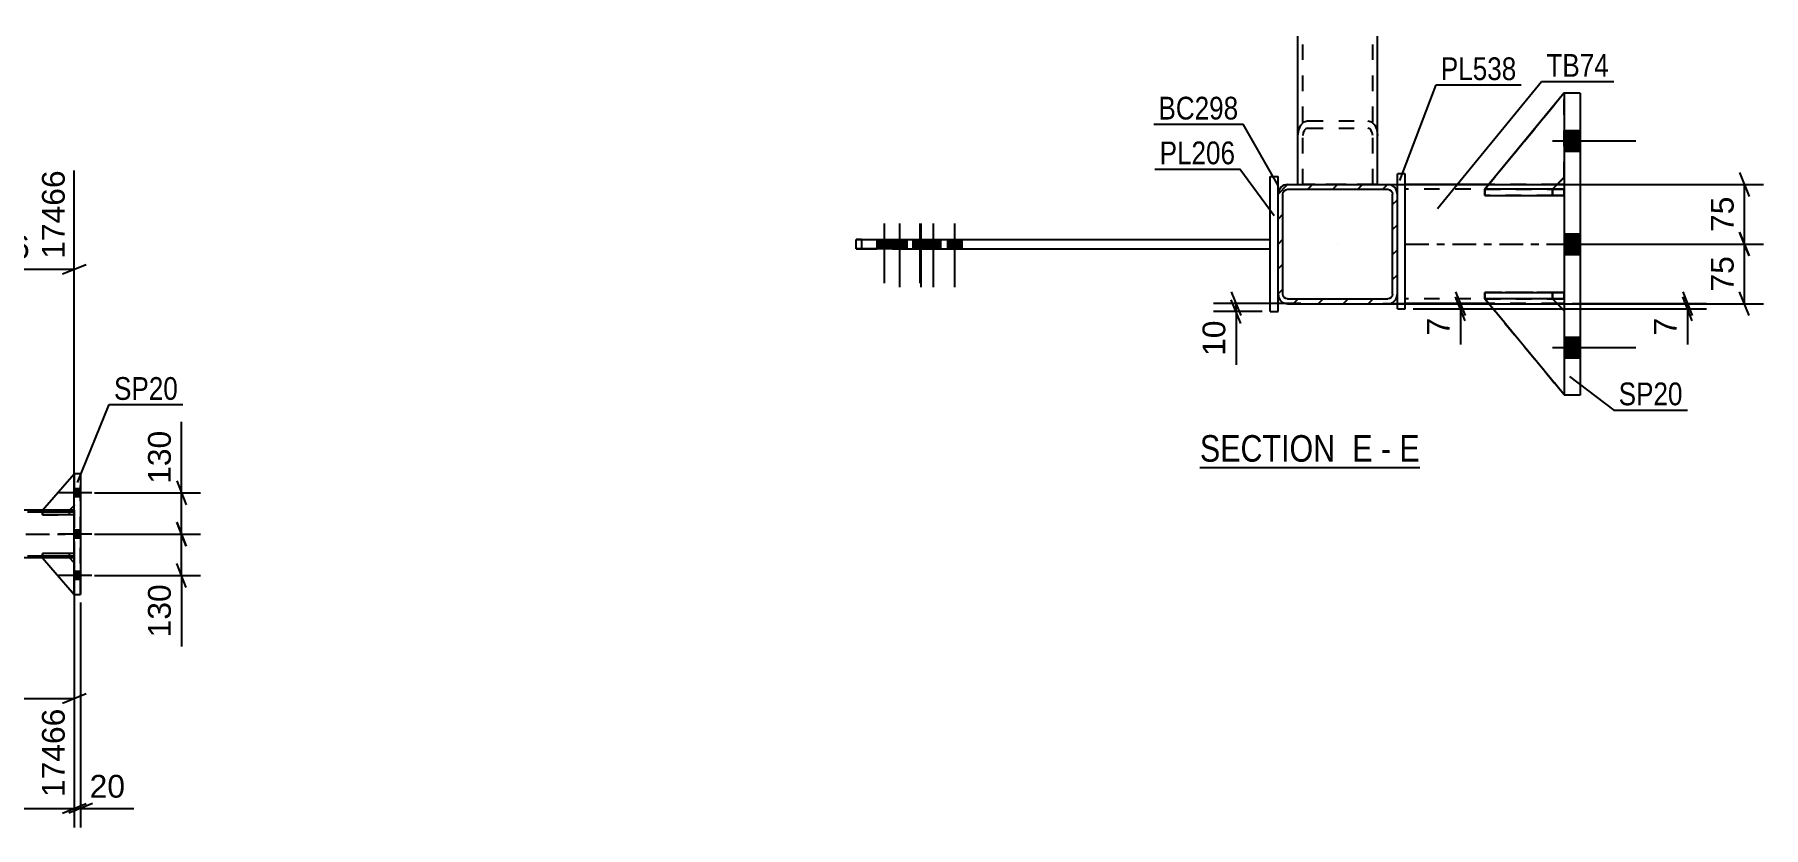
# Model space of a CAD drawing. Header units: millimetres. Extents: x 0 to 1189, y 0 to 841.
# Drawn here: x 790.5 to 1008, y 338.1 to 437.9 of the extents above; entities that cross this region are included whole.
import ezdxf

# ---------------------------------------------------------------- set-up
doc = ezdxf.new("R2010")
doc.units = ezdxf.units.MM
doc.linetypes.add('DXK_LINE_DOT2', pattern=[3.9198, 1.9599, -1.9599])
doc.linetypes.add('DXK_LINE_DOT3', pattern=[5.9187, 2.979, -0.9799, 0.9799, -0.9799])
doc.styles.add('Arial', font='ARIAL.TTF', dxfattribs={"height": 0.2})
doc.styles.add('Arial Narrow', font='ARIALN.TTF', dxfattribs={"height": 0.2})

# ---------------------------------------------------------------- blocks, each defined once
blk = doc.blocks.new('Unknown-203773696-14 - 25972')
at = {"color": 6, "linetype": 'Continuous'}
blk.add_line((937.13, 383.41), (964.77, 383.41), dxfattribs=at)
at = {"color": 0, "linetype": 'Continuous'}
blk.add_wipeout([(955.24, 384.16), (955.24, 387.66), (937.13, 387.66), (937.13, 384.16)], dxfattribs=at)
at = {"color": 7, "linetype": 'Continuous', "style": 'Arial Narrow'}
blk.add_text('SECTION ', height=3.34, dxfattribs=at).set_placement((937.13, 384.16))
at = {"color": 0, "linetype": 'Continuous'}
blk.add_wipeout([(958.84, 384.16), (958.84, 387.66), (956.29, 387.66), (956.29, 384.16)], dxfattribs=at)
at = {"color": 7, "linetype": 'Continuous', "style": 'Arial Narrow'}
blk.add_text('E', height=3.34, dxfattribs=at).set_placement((956.29, 384.16))
at = {"color": 0, "linetype": 'Continuous'}
blk.add_wipeout([(961.17, 384.16), (961.17, 387.66), (959.89, 387.66), (959.89, 384.16)], dxfattribs=at)
at = {"color": 7, "linetype": 'Continuous', "style": 'Arial Narrow'}
blk.add_text('-', height=3.34, dxfattribs=at).set_placement((959.89, 384.16))
at = {"color": 0, "linetype": 'Continuous'}
blk.add_wipeout([(964.77, 384.16), (964.77, 387.66), (962.22, 387.66), (962.22, 384.16)], dxfattribs=at)
at = {"color": 7, "linetype": 'Continuous', "style": 'Arial Narrow'}
blk.add_text('E', height=3.34, dxfattribs=at).set_placement((962.22, 384.16))
blk = doc.blocks.new('Part-203773696-26089 - 25972')
at = {"color": 7, "linetype": 'DXK_LINE_DOT2'}
for p, q in [((972.96, 404.66), (972.96, 405.46)), ((972.96, 405.46), (981.46, 405.46)), ((982.96, 405.46), (972.96, 405.46)), ((981.46, 404.66), (972.96, 404.66)), ((972.96, 404.66), (982.96, 404.66)), ((981.46, 404.66), (981.46, 405.46)), ((981.46, 405.46), (982.96, 405.46)), ((982.96, 404.66), (981.46, 404.66)), ((982.96, 404.66), (982.96, 405.46)), ((982.96, 404.66), (982.96, 405.46)), ((982.96, 405.46), (982.96, 405.46)), ((982.96, 404.66), (982.96, 404.66))]:
    blk.add_line(p, q, dxfattribs=at)
blk = doc.blocks.new('Part-203773696-26025 - 25972')
at = {"color": 2, "linetype": 'Continuous'}
for p, q in [((962.96, 420.39), (961.96, 420.39)), ((961.96, 417.84), (961.96, 420.39)), ((962.96, 403.39), (962.96, 420.39)), ((961.96, 403.39), (961.96, 405.24)), ((961.96, 403.39), (962.96, 403.39))]:
    blk.add_line(p, q, dxfattribs=at)
at = {"color": 7, "linetype": 'DXK_LINE_DOT2'}
blk.add_line((961.96, 405.24), (961.96, 417.84), dxfattribs=at)
blk = doc.blocks.new('Part-203773696-25975 - 25972')
at = {"color": 7, "linetype": 'DXK_LINE_DOT2'}
for p, q in [((949.46, 419.04), (949.46, 437.69)), ((950.06, 419.04), (950.06, 437.69)), ((958.86, 419.04), (958.86, 437.69)), ((959.46, 419.04), (959.46, 437.69)), ((949.46, 419.04), (949.46, 419.04)), ((949.46, 419.04), (950.2, 419.04)), ((949.46, 419.04), (949.55, 419.04)), ((949.55, 419.04), (950.2, 419.04)), ((959.46, 419.04), (950.06, 419.04)), ((950.06, 419.04), (950.1, 419.04)), ((950.1, 419.04), (950.66, 419.04)), ((958.86, 419.04), (950.66, 419.04)), ((959.37, 419.04), (958.72, 419.04)), ((959.46, 419.04), (959.37, 419.04)), ((959.46, 419.04), (959.46, 419.04))]:
    blk.add_line(p, q, dxfattribs=at)
blk = doc.blocks.new('Part-203773696-25976 - 25972')
at = {"color": 2, "linetype": 'Continuous'}
for p, q in [((949.46, 419.04), (949.46, 437.69)), ((959.46, 419.04), (959.46, 437.69))]:
    blk.add_line(p, q, dxfattribs=at)
at = {"color": 7, "linetype": 'DXK_LINE_DOT2'}
for p, q in [((950.06, 419.04), (950.06, 437.69)), ((958.86, 419.04), (958.86, 437.69)), ((949.55, 425.91), (949.81, 426.51)), ((949.81, 426.51), (950.2, 426.91)), ((950.2, 426.91), (950.66, 427.05)), ((950.66, 427.05), (958.26, 427.05)), ((958.26, 427.05), (958.72, 426.91)), ((958.72, 426.91), (959.11, 426.51)), ((959.11, 426.51), (959.37, 425.91)), ((949.46, 425.2), (949.55, 425.91)), ((950.1, 425.55), (950.06, 425.2)), ((950.23, 425.85), (950.1, 425.55)), ((950.43, 426.05), (950.23, 425.85)), ((950.66, 426.12), (950.43, 426.05)), ((950.66, 426.12), (958.26, 426.12)), ((958.49, 426.05), (958.26, 426.12)), ((958.68, 425.85), (958.49, 426.05)), ((958.81, 425.55), (958.68, 425.85)), ((958.86, 425.2), (958.81, 425.55)), ((959.37, 425.91), (959.46, 425.2)), ((949.46, 419.04), (958.86, 419.04)), ((949.46, 419.04), (949.46, 419.04)), ((949.46, 419.04), (950.06, 419.04)), ((949.46, 419.04), (949.46, 419.04)), ((959.37, 419.04), (950.66, 419.04)), ((959.46, 419.04), (958.86, 419.04)), ((959.37, 419.04), (959.46, 419.04)), ((959.46, 419.04), (959.46, 419.04)), ((959.46, 419.04), (959.46, 419.04))]:
    blk.add_line(p, q, dxfattribs=at)
blk = doc.blocks.new('Part-203773696-25988 - 25972')
at = {"linetype": 'Continuous'}
h = blk.add_hatch(dxfattribs=at)
h.set_pattern_fill('', scale=0.7, style=0, pattern_type=0)
h.set_pattern_definition([(45, (948.158, 419.0379), (-1.57154, 1.57154), [])])
h.paths.add_polyline_path([(960.76, 419.04), (948.16, 419.04), (947.7, 418.95), (947.31, 418.69), (947.05, 418.3), (946.96, 417.84), (946.96, 405.24), (947.05, 404.78), (947.31, 404.39), (947.7, 404.13), (948.16, 404.04), (960.76, 404.04), (961.22, 404.13), (961.61, 404.39), (961.87, 404.78), (961.96, 405.24), (961.96, 417.84), (961.87, 418.3), (961.61, 418.69), (961.22, 418.95)])
h.paths.add_polyline_path([(961.31, 418.07), (961.36, 417.84), (961.36, 405.24), (961.31, 405.01), (961.18, 404.81), (960.99, 404.68), (960.76, 404.64), (948.16, 404.64), (947.93, 404.68), (947.73, 404.81), (947.6, 405.01), (947.56, 405.24), (947.56, 417.84), (947.6, 418.07), (947.73, 418.26), (947.93, 418.39), (948.16, 418.44), (960.76, 418.44), (960.99, 418.39), (961.18, 418.26)])
at = {"color": 2, "linetype": 'Continuous'}
for p, q in [((947.05, 418.3), (946.96, 417.84)), ((946.96, 417.84), (946.96, 417.84)), ((946.96, 405.24), (946.96, 417.84)), ((947.56, 417.84), (947.6, 418.07)), ((947.56, 417.84), (947.56, 417.84)), ((947.56, 405.24), (947.56, 417.84)), ((947.6, 418.07), (947.73, 418.26)), ((948.16, 419.04), (947.7, 418.95)), ((947.73, 418.26), (947.93, 418.39)), ((947.93, 418.39), (948.16, 418.44)), ((948.16, 419.04), (948.16, 419.04)), ((948.16, 419.04), (960.76, 419.04)), ((948.16, 418.44), (948.16, 418.44)), ((948.16, 418.44), (960.76, 418.44)), ((960.76, 419.04), (960.76, 419.04)), ((961.22, 418.95), (960.76, 419.04)), ((960.76, 418.44), (960.76, 418.44)), ((960.76, 418.44), (960.99, 418.39)), ((960.99, 418.39), (961.18, 418.26)), ((961.18, 418.26), (961.31, 418.07)), ((961.31, 418.07), (961.36, 417.84)), ((961.36, 417.84), (961.36, 417.84)), ((961.36, 405.24), (961.36, 417.84)), ((961.96, 417.84), (961.87, 418.3)), ((961.96, 417.84), (961.96, 417.84)), ((961.96, 405.24), (961.96, 417.84)), ((946.96, 405.24), (946.96, 405.24)), ((946.96, 405.24), (947.05, 404.78)), ((947.56, 405.24), (947.56, 405.24)), ((947.6, 405.01), (947.56, 405.24)), ((947.73, 404.81), (947.6, 405.01)), ((947.93, 404.68), (947.73, 404.81)), ((948.16, 404.64), (947.93, 404.68)), ((948.16, 404.64), (948.16, 404.64)), ((948.16, 404.64), (960.76, 404.64)), ((960.99, 404.68), (960.76, 404.64)), ((960.76, 404.64), (960.76, 404.64)), ((961.18, 404.81), (960.99, 404.68)), ((961.31, 405.01), (961.18, 404.81)), ((961.36, 405.24), (961.31, 405.01)), ((961.36, 405.24), (961.36, 405.24)), ((961.87, 404.78), (961.96, 405.24)), ((961.96, 405.24), (961.96, 405.24)), ((947.7, 404.13), (948.16, 404.04)), ((948.16, 404.04), (948.16, 404.04)), ((948.16, 404.04), (960.76, 404.04)), ((960.76, 404.04), (961.22, 404.13)), ((960.76, 404.04), (960.76, 404.04))]:
    blk.add_line(p, q, dxfattribs=at)
at = {"color": 7, "linetype": 'DXK_LINE_DOT3'}
blk.add_line((954.46, 411.54), (954.46, 411.54), dxfattribs=at)
at = {"color": 2, "linetype": 'Continuous'}
for centre, start, end in [((948.16, 417.84), 112.5, 157.5), ((960.76, 417.84), 22.5, 67.5), ((948.16, 405.24), 202.5, 247.5), ((960.76, 405.24), 292.5, 337.5)]:
    blk.add_arc(centre, 1.2, start, end, dxfattribs=at)
blk = doc.blocks.new('Part-203773696-26085 - 25972')
at = {"color": 7, "linetype": 'DXK_LINE_DOT2'}
for p, q in [((972.96, 404.65), (981.46, 404.65)), ((982.96, 392.56), (972.96, 404.65)), ((972.96, 404.65), (972.96, 404.65)), ((981.46, 404.65), (972.96, 404.65)), ((972.96, 404.65), (982.96, 392.56)), ((981.46, 404.65), (982.96, 403.15)), ((981.46, 404.65), (981.46, 404.65)), ((981.46, 404.65), (982.96, 403.15)), ((982.96, 403.15), (982.96, 392.56))]:
    blk.add_line(p, q, dxfattribs=at)
blk = doc.blocks.new('Part-203773696-26021 - 25972')
at = {"color": 2, "linetype": 'Continuous'}
for p, q in [((945.96, 420.04), (946.96, 420.04)), ((945.96, 403.04), (945.96, 420.04)), ((946.96, 417.84), (946.96, 420.04)), ((946.96, 403.04), (946.96, 405.24)), ((945.96, 403.04), (946.96, 403.04))]:
    blk.add_line(p, q, dxfattribs=at)
at = {"color": 7, "linetype": 'DXK_LINE_DOT2'}
for p, q in [((945.96, 420.04), (946.96, 420.04)), ((946.96, 405.24), (946.96, 417.84)), ((945.96, 403.04), (946.96, 403.04))]:
    blk.add_line(p, q, dxfattribs=at)
blk = doc.blocks.new('Part-203773696-26090 - 25972')
at = {"color": 7, "linetype": 'DXK_LINE_DOT2'}
for p, q in [((972.96, 417.66), (972.96, 418.46)), ((972.96, 418.46), (981.46, 418.46)), ((982.96, 418.46), (972.96, 418.46)), ((981.46, 417.66), (972.96, 417.66)), ((972.96, 417.66), (982.96, 417.66)), ((981.46, 417.66), (981.46, 418.46)), ((981.46, 418.46), (982.96, 418.46)), ((982.96, 417.66), (981.46, 417.66)), ((982.96, 417.66), (982.96, 418.46)), ((982.96, 417.66), (982.96, 418.46)), ((982.96, 418.46), (982.96, 418.46)), ((982.96, 417.66), (982.96, 417.66))]:
    blk.add_line(p, q, dxfattribs=at)
blk = doc.blocks.new('Part-203773696-26026 - 25972')
at = {"color": 2, "linetype": 'Continuous'}
for p, q in [((973.46, 419.05), (962.96, 419.05)), ((982.96, 419.05), (982.07, 419.05)), ((973.45, 404.05), (962.96, 404.05)), ((982.96, 404.05), (982.05, 404.05))]:
    blk.add_line(p, q, dxfattribs=at)
at = {"color": 7, "linetype": 'DXK_LINE_DOT2'}
for p, q in [((962.96, 404.05), (962.96, 419.05)), ((982.96, 418.45), (962.96, 418.45)), ((982.07, 419.05), (973.46, 419.05)), ((982.96, 419.05), (982.96, 404.05)), ((982.96, 404.65), (962.96, 404.65)), ((982.05, 404.05), (973.45, 404.05))]:
    blk.add_line(p, q, dxfattribs=at)
at = {"color": 7, "linetype": 'DXK_LINE_DOT3'}
blk.add_line((962.96, 411.55), (982.96, 411.55), dxfattribs=at)
blk = doc.blocks.new('Part-203773696-26083 - 25972')
at = {"color": 2, "linetype": 'Continuous'}
for p, q in [((893.9, 412.14), (893.9, 412.14)), ((893.9, 412.14), (894.54, 412.14)), ((893.9, 410.94), (893.9, 412.14)), ((894.54, 412.14), (900.23, 412.14)), ((894.54, 412.14), (894.54, 410.94)), ((900.23, 412.14), (945.96, 412.14)), ((900.23, 412.14), (900.23, 410.94)), ((945.96, 412.14), (945.96, 412.14)), ((945.96, 410.94), (945.96, 412.14)), ((894.54, 410.94), (893.9, 410.94)), ((900.23, 410.94), (894.54, 410.94)), ((900.23, 410.94), (945.96, 410.94))]:
    blk.add_line(p, q, dxfattribs=at)
at = {"color": 7, "linetype": 'DXK_LINE_DOT2'}
for p, q in [((894.54, 412.14), (893.9, 412.14)), ((894.54, 412.14), (894.54, 412.14)), ((894.54, 412.14), (900.22, 412.14)), ((894.54, 412.14), (894.54, 410.94)), ((900.22, 412.14), (900.23, 412.14)), ((900.22, 412.14), (900.22, 410.94)), ((900.23, 412.14), (945.96, 412.14)), ((893.9, 410.94), (893.9, 410.94)), ((893.9, 410.94), (894.54, 410.94)), ((894.54, 410.94), (894.54, 410.94)), ((894.54, 410.94), (900.22, 410.94)), ((900.22, 410.94), (900.23, 410.94)), ((900.23, 410.94), (945.96, 410.94)), ((945.96, 410.94), (945.96, 410.94))]:
    blk.add_line(p, q, dxfattribs=at)
blk = doc.blocks.new('Part-203773696-26091 - 25972')
at = {"color": 2, "linetype": 'Continuous'}
for p, q in [((972.96, 405.46), (982.96, 405.46)), ((972.96, 405.46), (972.96, 404.66)), ((982.96, 404.66), (972.96, 404.66)), ((982.96, 405.46), (982.96, 405.46)), ((982.96, 404.66), (982.96, 405.46))]:
    blk.add_line(p, q, dxfattribs=at)
at = {"color": 7, "linetype": 'DXK_LINE_DOT2'}
for p, q in [((981.46, 405.46), (972.96, 405.46)), ((972.96, 404.66), (981.46, 404.66)), ((982.96, 405.46), (981.46, 405.46)), ((981.46, 405.46), (981.46, 404.66)), ((981.46, 404.66), (982.96, 404.66)), ((982.96, 405.46), (982.96, 405.46))]:
    blk.add_line(p, q, dxfattribs=at)
blk = doc.blocks.new('Part-203773696-26027 - 25972')
at = {"color": 2, "linetype": 'Continuous'}
for p, q in [((984.96, 430.55), (982.96, 430.55)), ((982.96, 430.55), (982.96, 392.55)), ((984.96, 430.55), (984.96, 392.55)), ((984.96, 392.55), (982.96, 392.55))]:
    blk.add_line(p, q, dxfattribs=at)
blk = doc.blocks.new('Part-203773696-26086 - 25972')
at = {"color": 2, "linetype": 'Continuous'}
for p, q in [((972.96, 404.65), (972.96, 404.65)), ((981.46, 404.65), (972.96, 404.65)), ((982.96, 392.56), (972.96, 404.65)), ((981.46, 404.65), (981.46, 404.65)), ((981.46, 404.65), (982.96, 403.15))]:
    blk.add_line(p, q, dxfattribs=at)
at = {"color": 7, "linetype": 'DXK_LINE_DOT2'}
for p, q in [((972.96, 404.65), (981.46, 404.65)), ((982.96, 392.56), (972.96, 404.65)), ((981.46, 404.65), (982.96, 403.15)), ((982.96, 403.15), (982.96, 392.56))]:
    blk.add_line(p, q, dxfattribs=at)
blk = doc.blocks.new('Part-203773696-26087 - 25972')
at = {"color": 7, "linetype": 'DXK_LINE_DOT2'}
for p, q in [((982.96, 430.56), (972.96, 418.45)), ((972.96, 418.45), (982.96, 430.56)), ((982.96, 419.95), (982.96, 430.56)), ((981.46, 418.45), (982.96, 419.95)), ((981.46, 418.45), (982.96, 419.95)), ((972.96, 418.45), (981.46, 418.45)), ((972.96, 418.45), (972.96, 418.45)), ((981.46, 418.45), (972.96, 418.45)), ((981.46, 418.45), (981.46, 418.45))]:
    blk.add_line(p, q, dxfattribs=at)
blk = doc.blocks.new('Part-203773696-26088 - 25972')
at = {"color": 2, "linetype": 'Continuous'}
for p, q in [((982.96, 430.56), (972.96, 418.45)), ((982.96, 430.55), (982.96, 430.56)), ((982.96, 430.56), (982.96, 430.56)), ((981.47, 418.46), (982.96, 419.95)), ((974.21, 418.45), (972.96, 418.45)), ((972.96, 418.45), (972.96, 418.45))]:
    blk.add_line(p, q, dxfattribs=at)
at = {"color": 7, "linetype": 'DXK_LINE_DOT2'}
for p, q in [((982.96, 430.56), (972.96, 418.45)), ((982.96, 419.95), (982.96, 430.55)), ((981.46, 418.45), (982.96, 419.95)), ((981.46, 418.45), (972.96, 418.45)), ((981.46, 418.45), (974.21, 418.45)), ((981.46, 418.45), (981.47, 418.46)), ((981.46, 418.45), (981.46, 418.45))]:
    blk.add_line(p, q, dxfattribs=at)
blk = doc.blocks.new('Part-203773696-26092 - 25972')
at = {"color": 2, "linetype": 'Continuous'}
for p, q in [((972.97, 418.46), (972.96, 418.46)), ((972.96, 418.46), (972.96, 417.66)), ((972.96, 417.66), (982.96, 417.66)), ((982.96, 418.46), (974.21, 418.46)), ((982.96, 418.46), (982.96, 418.46)), ((982.96, 418.46), (982.96, 417.66))]:
    blk.add_line(p, q, dxfattribs=at)
at = {"color": 7, "linetype": 'DXK_LINE_DOT2'}
for p, q in [((972.96, 417.66), (981.46, 417.66)), ((974.21, 418.46), (972.97, 418.46)), ((981.46, 418.46), (972.97, 418.46)), ((981.46, 418.46), (982.96, 418.46)), ((981.46, 418.46), (981.46, 417.66)), ((981.46, 417.66), (982.96, 417.66)), ((982.96, 418.46), (982.96, 418.46))]:
    blk.add_line(p, q, dxfattribs=at)
blk = doc.blocks.new('Bolt-203773696-26145 - 25972')
at = {"linetype": 'Continuous'}
for points in [[(984.96, 423.25), (984.96, 425.85), (982.96, 425.85), (982.96, 423.25)], [(984.96, 423.25), (984.96, 425.85), (982.96, 425.85), (982.96, 423.25)], [(984.96, 423.25), (984.96, 425.85), (982.96, 425.85), (982.96, 423.25)], [(984.96, 410.25), (984.96, 412.85), (982.96, 412.85), (982.96, 410.25)], [(984.96, 410.25), (984.96, 412.85), (982.96, 412.85), (982.96, 410.25)], [(984.96, 397.25), (984.96, 399.85), (982.96, 399.85), (982.96, 397.25)], [(984.96, 397.25), (984.96, 399.85), (982.96, 399.85), (982.96, 397.25)], [(984.96, 397.25), (984.96, 399.85), (982.96, 399.85), (982.96, 397.25)]]:
    blk.add_hatch(color=1, dxfattribs=at).paths.add_polyline_path(points)
at = {"color": 1, "linetype": 'Continuous'}
for p, q in [((981.46, 424.55), (991.96, 424.55)), ((981.46, 424.55), (991.96, 424.55)), ((981.46, 424.55), (991.96, 424.55)), ((982.96, 425.85), (984.96, 425.85)), ((982.96, 425.85), (984.96, 425.85)), ((982.96, 425.85), (984.96, 425.85)), ((982.96, 423.25), (984.96, 423.25)), ((982.96, 423.25), (984.96, 423.25)), ((982.96, 423.25), (984.96, 423.25)), ((981.46, 411.55), (991.96, 411.55)), ((981.46, 411.55), (991.96, 411.55)), ((982.96, 412.85), (984.96, 412.85)), ((982.96, 412.85), (984.96, 412.85)), ((982.96, 410.25), (984.96, 410.25)), ((982.96, 410.25), (984.96, 410.25)), ((981.46, 398.55), (991.96, 398.55)), ((981.46, 398.55), (991.96, 398.55)), ((981.46, 398.55), (991.96, 398.55)), ((982.96, 399.85), (984.96, 399.85)), ((982.96, 399.85), (984.96, 399.85)), ((982.96, 399.85), (984.96, 399.85)), ((982.96, 397.25), (984.96, 397.25)), ((982.96, 397.25), (984.96, 397.25)), ((982.96, 397.25), (984.96, 397.25))]:
    blk.add_line(p, q, dxfattribs=at)
blk = doc.blocks.new('Bolt-203773696-26212 - 25972')
at = {"linetype": 'Continuous'}
for points in [[(900.24, 412.14), (898.44, 412.14), (898.44, 410.94), (900.24, 410.94)], [(902.92, 412.14), (901.12, 412.14), (901.12, 410.94), (902.92, 410.94)], [(904.48, 412.14), (902.68, 412.14), (902.68, 410.94), (904.48, 410.94)], [(907.16, 412.14), (905.36, 412.14), (905.36, 410.94), (907.16, 410.94)]]:
    blk.add_hatch(color=1, dxfattribs=at).paths.add_polyline_path(points)
at = {"color": 1, "linetype": 'Continuous'}
for p, q in [((899.34, 414.14), (899.34, 406.64)), ((902.02, 414.14), (902.02, 406.64)), ((903.58, 414.14), (903.58, 406.64)), ((906.26, 414.14), (906.26, 406.64)), ((898.44, 412.14), (898.44, 410.94)), ((900.24, 412.14), (900.24, 410.94)), ((901.12, 412.14), (901.12, 410.94)), ((902.68, 412.14), (902.68, 410.94)), ((902.92, 412.14), (902.92, 410.94)), ((904.48, 412.14), (904.48, 410.94)), ((905.36, 412.14), (905.36, 410.94)), ((907.16, 412.14), (907.16, 410.94))]:
    blk.add_line(p, q, dxfattribs=at)
blk = doc.blocks.new('Bolt-203773696-26213 - 25972')
at = {"linetype": 'Continuous'}
for points in [[(898.3, 412.14), (896.5, 412.14), (896.5, 410.94), (898.3, 410.94)], [(898.3, 412.14), (896.5, 412.14), (896.5, 410.94), (898.3, 410.94)], [(902.8, 412.14), (901, 412.14), (901, 410.94), (902.8, 410.94)], [(902.8, 412.14), (901, 412.14), (901, 410.94), (902.8, 410.94)]]:
    blk.add_hatch(color=1, dxfattribs=at).paths.add_polyline_path(points)
at = {"color": 1, "linetype": 'Continuous'}
for p, q in [((897.4, 414.14), (897.4, 406.64)), ((897.4, 414.14), (897.4, 406.64)), ((901.9, 414.14), (901.9, 406.64)), ((901.9, 414.14), (901.9, 406.64)), ((896.5, 412.14), (896.5, 410.94)), ((896.5, 412.14), (896.5, 410.94)), ((898.3, 412.14), (898.3, 410.94)), ((898.3, 412.14), (898.3, 410.94)), ((901, 412.14), (901, 410.94)), ((901, 412.14), (901, 410.94)), ((902.8, 412.14), (902.8, 410.94)), ((902.8, 412.14), (902.8, 410.94))]:
    blk.add_line(p, q, dxfattribs=at)
blk = doc.blocks.new('Bolt-203773696-26214 - 25972')
at = {"linetype": 'Continuous'}
for points in [[(900.25, 412.14), (898.45, 412.14), (898.45, 410.94), (900.25, 410.94)], [(902.92, 412.14), (901.12, 412.14), (901.12, 410.94), (902.92, 410.94)], [(904.49, 412.14), (902.69, 412.14), (902.69, 410.94), (904.49, 410.94)], [(907.16, 412.14), (905.36, 412.14), (905.36, 410.94), (907.16, 410.94)]]:
    blk.add_hatch(color=1, dxfattribs=at).paths.add_polyline_path(points)
at = {"color": 1, "linetype": 'Continuous'}
for p, q in [((899.35, 414.14), (899.35, 406.14)), ((902.02, 414.14), (902.02, 406.14)), ((903.59, 414.14), (903.59, 406.14)), ((906.26, 414.14), (906.26, 406.14)), ((898.45, 412.14), (898.45, 410.94)), ((900.25, 412.14), (900.25, 410.94)), ((901.12, 412.14), (901.12, 410.94)), ((902.69, 412.14), (902.69, 410.94)), ((902.92, 412.14), (902.92, 410.94)), ((904.49, 412.14), (904.49, 410.94)), ((905.36, 412.14), (905.36, 410.94)), ((907.16, 412.14), (907.16, 410.94))]:
    blk.add_line(p, q, dxfattribs=at)
blk = doc.blocks.new('Part-203773696-7728 - 7588')
at = {"color": 2, "linetype": 'Continuous'}
for p, q in [((791.54, 372.28), (791.54, 372.6)), ((795.54, 372.6), (791.54, 372.6)), ((795.54, 372.28), (791.54, 372.28)), ((795.54, 372.6), (795.54, 372.6)), ((795.54, 372.28), (795.54, 372.6)), ((795.54, 372.28), (795.54, 372.28))]:
    blk.add_line(p, q, dxfattribs=at)
at = {"color": 7, "linetype": 'DXK_LINE_DOT2'}
for p, q in [((794.94, 372.28), (794.94, 372.6)), ((795.54, 372.6), (795.54, 372.28))]:
    blk.add_line(p, q, dxfattribs=at)
blk = doc.blocks.new('Part-203773696-7717 - 7588')
at = {"color": 2, "linetype": 'Continuous'}
for p, q in [((791.54, 378.04), (783.54, 378.04)), ((795.54, 378.04), (794.94, 378.04)), ((791.54, 372.04), (783.54, 372.04)), ((795.54, 372.04), (794.94, 372.04))]:
    blk.add_line(p, q, dxfattribs=at)
at = {"color": 7, "linetype": 'DXK_LINE_DOT2'}
for p, q in [((795.54, 377.8), (783.54, 377.8)), ((794.94, 378.04), (791.54, 378.04)), ((795.54, 378.04), (795.54, 372.28)), ((795.54, 378.04), (795.54, 378.01)), ((795.54, 378.01), (795.54, 377.75)), ((795.54, 377.8), (795.54, 372.04)), ((795.54, 377.8), (795.54, 377.8)), ((795.54, 372.28), (783.54, 372.28)), ((794.94, 372.04), (791.54, 372.04)), ((795.54, 372.08), (795.54, 372.34)), ((795.54, 372.28), (795.54, 372.28)), ((795.54, 372.04), (795.54, 372.08)), ((795.54, 372.04), (795.54, 372.04))]:
    blk.add_line(p, q, dxfattribs=at)
at = {"color": 7, "linetype": 'DXK_LINE_DOT3'}
blk.add_line((783.54, 375.04), (795.54, 375.04), dxfattribs=at)
blk = doc.blocks.new('Part-203773696-7797 - 7588')
at = {"color": 2, "linetype": 'Continuous'}
for p, q in [((791.54, 378.04), (795.54, 382.64)), ((795.54, 378.64), (794.94, 378.04)), ((794.94, 378.04), (791.54, 378.04))]:
    blk.add_line(p, q, dxfattribs=at)
at = {"color": 7, "linetype": 'DXK_LINE_DOT2'}
blk.add_line((795.54, 382.64), (795.54, 378.64), dxfattribs=at)
blk = doc.blocks.new('Part-203773696-7730 - 7588')
at = {"color": 7, "linetype": 'DXK_LINE_DOT2'}
for p, q in [((795.54, 372.6), (791.54, 372.6)), ((791.54, 372.6), (791.54, 372.28)), ((791.54, 372.28), (795.54, 372.28)), ((794.94, 372.28), (794.94, 372.6)), ((795.54, 372.28), (795.54, 372.6)), ((795.54, 372.6), (795.54, 372.28))]:
    blk.add_line(p, q, dxfattribs=at)
blk = doc.blocks.new('Bolt-203773696-7765 - 7588')
at = {"linetype": 'Continuous'}
for points in [[(795.54, 380.76), (795.54, 379.72), (796.34, 379.72), (796.34, 380.76)], [(795.54, 380.76), (795.54, 379.72), (796.34, 379.72), (796.34, 380.76)], [(795.54, 380.76), (795.54, 379.72), (796.34, 379.72), (796.34, 380.76)], [(795.54, 375.56), (795.54, 374.52), (796.34, 374.52), (796.34, 375.56)], [(795.54, 375.56), (795.54, 374.52), (796.34, 374.52), (796.34, 375.56)], [(795.54, 370.36), (795.54, 369.32), (796.34, 369.32), (796.34, 370.36)], [(795.54, 370.36), (795.54, 369.32), (796.34, 369.32), (796.34, 370.36)], [(795.54, 370.36), (795.54, 369.32), (796.34, 369.32), (796.34, 370.36)]]:
    blk.add_hatch(color=1, dxfattribs=at).paths.add_polyline_path(points)
at = {"color": 1, "linetype": 'Continuous'}
for p, q in [((796.34, 380.76), (795.54, 380.76)), ((796.34, 380.76), (795.54, 380.76)), ((796.34, 380.76), (795.54, 380.76)), ((797.74, 380.24), (793.54, 380.24)), ((797.74, 380.24), (793.54, 380.24)), ((797.74, 380.24), (793.54, 380.24)), ((796.34, 379.72), (795.54, 379.72)), ((796.34, 379.72), (795.54, 379.72)), ((796.34, 379.72), (795.54, 379.72)), ((797.74, 375.04), (793.54, 375.04)), ((797.74, 375.04), (793.54, 375.04)), ((796.34, 375.56), (795.54, 375.56)), ((796.34, 375.56), (795.54, 375.56)), ((796.34, 374.52), (795.54, 374.52)), ((796.34, 374.52), (795.54, 374.52)), ((797.74, 369.84), (793.54, 369.84)), ((797.74, 369.84), (793.54, 369.84)), ((797.74, 369.84), (793.54, 369.84)), ((796.34, 370.36), (795.54, 370.36)), ((796.34, 370.36), (795.54, 370.36)), ((796.34, 370.36), (795.54, 370.36)), ((796.34, 369.32), (795.54, 369.32)), ((796.34, 369.32), (795.54, 369.32)), ((796.34, 369.32), (795.54, 369.32))]:
    blk.add_line(p, q, dxfattribs=at)
blk = doc.blocks.new('Part-203773696-7778 - 7588')
at = {"color": 2, "linetype": 'Continuous'}
for p, q in [((795.54, 382.64), (795.54, 382.64)), ((795.54, 367.44), (795.54, 382.64)), ((796.34, 382.64), (795.54, 382.64)), ((796.34, 382.64), (796.34, 382.64)), ((796.34, 382.64), (796.34, 367.44)), ((795.54, 367.44), (795.54, 367.44)), ((795.54, 367.44), (796.34, 367.44)), ((796.34, 367.44), (796.34, 367.44))]:
    blk.add_line(p, q, dxfattribs=at)
at = {"color": 7, "linetype": 'DXK_LINE_DOT2'}
for p, q in [((795.54, 367.44), (795.54, 382.64)), ((796.34, 367.44), (796.34, 382.64))]:
    blk.add_line(p, q, dxfattribs=at)
blk = doc.blocks.new('Part-203773696-7788 - 7588')
at = {"color": 2, "linetype": 'Continuous'}
for p, q in [((791.54, 377.48), (791.54, 377.8)), ((795.54, 377.8), (791.54, 377.8)), ((795.54, 377.48), (791.54, 377.48)), ((795.54, 377.8), (795.54, 377.8)), ((795.54, 377.48), (795.54, 377.8)), ((795.54, 377.48), (795.54, 377.48))]:
    blk.add_line(p, q, dxfattribs=at)
at = {"color": 7, "linetype": 'DXK_LINE_DOT2'}
for p, q in [((794.94, 377.48), (794.94, 377.8)), ((795.54, 377.8), (795.54, 377.48))]:
    blk.add_line(p, q, dxfattribs=at)
blk = doc.blocks.new('Part-203773696-7795 - 7588')
at = {"color": 2, "linetype": 'Continuous'}
for p, q in [((794.94, 372.04), (791.54, 372.04)), ((791.54, 372.04), (795.54, 367.44)), ((795.54, 371.44), (794.94, 372.04))]:
    blk.add_line(p, q, dxfattribs=at)
at = {"color": 7, "linetype": 'DXK_LINE_DOT2'}
blk.add_line((795.54, 367.44), (795.54, 371.44), dxfattribs=at)
blk = doc.blocks.new('Part-203773696-7796 - 7588')
at = {"color": 7, "linetype": 'DXK_LINE_DOT2'}
for p, q in [((794.94, 372.04), (791.54, 372.04)), ((791.54, 372.04), (795.54, 367.44)), ((795.54, 371.44), (794.94, 372.04)), ((795.54, 367.44), (795.54, 371.44))]:
    blk.add_line(p, q, dxfattribs=at)
blk = doc.blocks.new('Part-203773696-7798 - 7588')
at = {"color": 7, "linetype": 'DXK_LINE_DOT2'}
for p, q in [((791.54, 378.04), (795.54, 382.64)), ((795.54, 382.64), (795.54, 378.64)), ((795.54, 378.64), (794.94, 378.04)), ((794.94, 378.04), (791.54, 378.04))]:
    blk.add_line(p, q, dxfattribs=at)
blk = doc.blocks.new('Part-203773696-7839 - 7588')
at = {"color": 7, "linetype": 'DXK_LINE_DOT2'}
for p, q in [((795.54, 377.8), (791.54, 377.8)), ((791.54, 377.8), (791.54, 377.48)), ((791.54, 377.48), (795.54, 377.48)), ((794.94, 377.48), (794.94, 377.8)), ((795.54, 377.48), (795.54, 377.8)), ((795.54, 377.8), (795.54, 377.48))]:
    blk.add_line(p, q, dxfattribs=at)
blk = doc.blocks.new('StraightDimension-203773696-27579 - 25972')
at = {"color": 7, "linetype": 'Continuous'}
for p, q in [((969.29, 405.55), (970.49, 402.55)), ((970.49, 401.89), (969.29, 404.89)), ((960.14, 404.05), (972.29, 404.05)), ((963.96, 403.39), (972.29, 403.39)), ((969.89, 403.39), (969.89, 404.05))]:
    blk.add_line(p, q, dxfattribs=at)
at = {"color": 0}
blk.add_wipeout([(969.14, 402.87), (964.94, 402.87), (964.94, 399.44), (969.14, 399.44)], dxfattribs=at)
at = {"color": 7, "linetype": 'Continuous'}
blk.add_line((969.89, 403.39), (969.89, 398.92), dxfattribs=at)
blk.add_line((969.89, 403.39), (969.89, 398.92), dxfattribs=at)
at = {"color": 3, "style": 'Arial'}
blk.add_text('7', height=2.87, rotation=90.0002, dxfattribs=at).set_placement((968.54, 400.04))
blk = doc.blocks.new('StraightDimension-203773696-27550 - 25972')
at = {"color": 7, "linetype": 'Continuous'}
for p, q in [((941.07, 405.55), (942.27, 402.55)), ((942.27, 401.54), (941.07, 404.54)), ((949.84, 404.05), (938.82, 404.05)), ((944.96, 403.04), (938.82, 403.04)), ((941.67, 403.04), (941.67, 404.05))]:
    blk.add_line(p, q, dxfattribs=at)
at = {"color": 0}
blk.add_wipeout([(940.92, 402.52), (936.72, 402.52), (936.72, 396.87), (940.92, 396.87)], dxfattribs=at)
at = {"color": 7, "linetype": 'Continuous'}
blk.add_line((941.67, 403.04), (941.67, 396.35), dxfattribs=at)
blk.add_line((941.67, 403.04), (941.67, 396.35), dxfattribs=at)
at = {"color": 3, "style": 'Arial'}
blk.add_text('10', height=2.865, rotation=90.0002, dxfattribs=at).set_placement((940.32, 397.47))
blk = doc.blocks.new('StraightDimension-203773696-27562 - 25972')
at = {"color": 7, "linetype": 'Continuous'}
for p, q in [((990.07, 411.55), (1008.01, 411.55)), ((1005.01, 413.05), (1006.21, 410.05)), ((1005.61, 404.04), (1005.61, 411.55)), ((1006.21, 402.54), (1005.01, 405.54)), ((958.65, 404.04), (1008.01, 404.04))]:
    blk.add_line(p, q, dxfattribs=at)
at = {"color": 0}
blk.add_wipeout([(1004.86, 410.62), (1000.66, 410.62), (1000.66, 404.97), (1004.86, 404.97)], dxfattribs=at)
at = {"color": 3, "style": 'Arial'}
blk.add_text('75', height=2.865, rotation=90.0002, dxfattribs=at).set_placement((1004.26, 405.57))
blk = doc.blocks.new('StraightDimension-203773696-27561 - 25972')
at = {"color": 7, "linetype": 'Continuous'}
for p, q in [((1005.01, 420.54), (1006.21, 417.54)), ((959.27, 419.04), (1008.01, 419.04)), ((1005.61, 411.55), (1005.61, 419.04)), ((990.07, 411.55), (1008.01, 411.55)), ((1006.21, 410.05), (1005.01, 413.05))]:
    blk.add_line(p, q, dxfattribs=at)
at = {"color": 0}
blk.add_wipeout([(1004.86, 418.12), (1000.66, 418.12), (1000.66, 412.47), (1004.86, 412.47)], dxfattribs=at)
at = {"color": 3, "style": 'Arial'}
blk.add_text('75', height=2.865, rotation=90.0002, dxfattribs=at).set_placement((1004.26, 413.07))
blk = doc.blocks.new('StraightDimension-203773696-27587 - 25972')
at = {"color": 7, "linetype": 'Continuous'}
for p, q in [((997.85, 405.55), (999.05, 402.55)), ((999.05, 401.89), (997.85, 404.89)), ((963.96, 403.39), (1000.85, 403.39)), ((983.96, 404.05), (1000.85, 404.05)), ((998.45, 403.39), (998.45, 404.05))]:
    blk.add_line(p, q, dxfattribs=at)
at = {"color": 0}
blk.add_wipeout([(997.7, 402.87), (993.5, 402.87), (993.5, 399.44), (997.7, 399.44)], dxfattribs=at)
at = {"color": 7, "linetype": 'Continuous'}
blk.add_line((998.45, 403.39), (998.45, 398.92), dxfattribs=at)
blk.add_line((998.45, 403.39), (998.45, 398.92), dxfattribs=at)
at = {"color": 3, "style": 'Arial'}
blk.add_text('7', height=2.87, rotation=90.0002, dxfattribs=at).set_placement((997.1, 400.04))
blk = doc.blocks.new('StraightDimension-203773696-20215 - 7588')
at = {"color": 7, "linetype": 'Continuous'}
for p, q in [((795.54, 366.44), (795.54, 338.13)), ((796.34, 366.44), (796.34, 338.13)), ((794.04, 339.93), (797.04, 341.13)), ((797.84, 341.13), (794.84, 339.93)), ((795.54, 340.53), (796.34, 340.53))]:
    blk.add_line(p, q, dxfattribs=at)
at = {"color": 0}
blk.add_wipeout([(802.51, 341.28), (802.51, 345.48), (796.87, 345.48), (796.87, 341.28)], dxfattribs=at)
at = {"color": 7, "linetype": 'Continuous'}
blk.add_line((796.34, 340.53), (803.04, 340.53), dxfattribs=at)
blk.add_line((796.34, 340.53), (803.04, 340.53), dxfattribs=at)
at = {"color": 3, "style": 'Arial'}
blk.add_text('20', height=2.865, dxfattribs=at).set_placement((797.47, 341.88))
blk = doc.blocks.new('StraightDimension-203773696-25343 - 7588')
at = {"color": 7, "linetype": 'Continuous'}
for p, q in [((808.43, 381.74), (809.63, 378.74)), ((798.08, 380.24), (811.43, 380.24)), ((809.03, 375.04), (809.03, 380.24)), ((809.63, 373.54), (808.43, 376.54)), ((798.08, 375.04), (811.43, 375.04))]:
    blk.add_line(p, q, dxfattribs=at)
at = {"color": 0}
blk.add_wipeout([(808.28, 388.64), (804.08, 388.64), (804.08, 380.77), (808.28, 380.77)], dxfattribs=at)
at = {"color": 7, "linetype": 'Continuous'}
blk.add_line((809.03, 380.24), (809.03, 389.16), dxfattribs=at)
blk.add_line((809.03, 380.24), (809.03, 389.16), dxfattribs=at)
at = {"color": 3, "style": 'Arial'}
blk.add_text('130', height=2.865, rotation=90.0002, dxfattribs=at).set_placement((807.68, 381.37))
blk = doc.blocks.new('StraightDimension-203773696-15017 - 7588')
at = {"color": 7, "linetype": 'Continuous'}
for p, q in [((795.54, 372.44), (795.54, 341.95)), ((680.2, 370.64), (680.2, 341.95)), ((681.7, 354.97), (678.7, 353.77)), ((794.04, 353.77), (797.04, 354.97)), ((680.2, 354.37), (795.54, 354.37))]:
    blk.add_line(p, q, dxfattribs=at)
at = {"color": 0}
blk.add_wipeout([(742.92, 355.12), (742.92, 359.32), (732.83, 359.32), (732.83, 355.12)], dxfattribs=at)
at = {"color": 0, "linetype": 'Continuous'}
blk.add_wipeout([(794.94, 353.67), (790.74, 353.67), (790.74, 341.35), (794.94, 341.35)], dxfattribs=at)
at = {"color": 3, "style": 'Arial'}
blk.add_text('3467', height=2.865, dxfattribs=at).set_placement((733.43, 355.72))
at = {"color": 3, "linetype": 'Continuous', "style": 'Arial'}
blk.add_text('17466', height=2.865, rotation=90.0002, dxfattribs=at).set_placement((794.34, 341.95))
blk = doc.blocks.new('StraightDimension-203773696-15202 - 7588')
at = {"color": 7, "linetype": 'Continuous'}
for p, q in [((775.44, 379.44), (775.44, 437.91)), ((795.54, 379.04), (795.54, 420.81)), ((776.94, 408.99), (773.94, 407.79)), ((794.04, 407.79), (797.04, 408.99)), ((775.44, 408.39), (795.54, 408.39))]:
    blk.add_line(p, q, dxfattribs=at)
at = {"color": 0}
blk.add_wipeout([(790.54, 409.14), (790.54, 413.34), (780.44, 413.34), (780.44, 409.14)], dxfattribs=at)
at = {"color": 0, "linetype": 'Continuous'}
blk.add_wipeout([(794.94, 421.41), (790.74, 421.41), (790.74, 409.09), (794.94, 409.09)], dxfattribs=at)
at = {"color": 3, "linetype": 'Continuous', "style": 'Arial'}
blk.add_text('17466', height=2.865, rotation=90.0002, dxfattribs=at).set_placement((794.34, 409.69))
at = {"color": 3, "style": 'Arial'}
blk.add_text('1086', height=2.865, dxfattribs=at).set_placement((781.04, 409.74))
blk = doc.blocks.new('StraightDimension-203773696-20216 - 7588')
at = {"color": 7, "linetype": 'Continuous'}
for p, q in [((795.54, 366.44), (795.54, 338.13)), ((674.8, 362.64), (674.8, 338.13)), ((676.3, 341.13), (673.3, 339.93)), ((674.8, 340.53), (795.54, 340.53)), ((794.04, 339.93), (797.04, 341.13))]:
    blk.add_line(p, q, dxfattribs=at)
at = {"color": 0}
blk.add_wipeout([(740.22, 341.28), (740.22, 345.48), (730.13, 345.48), (730.13, 341.28)], dxfattribs=at)
at = {"color": 3, "style": 'Arial'}
blk.add_text('3602', height=2.865, dxfattribs=at).set_placement((730.73, 341.88))
blk = doc.blocks.new('StraightDimension-203773696-25344 - 7588')
at = {"color": 7, "linetype": 'Continuous'}
for p, q in [((808.43, 376.54), (809.63, 373.54)), ((798.08, 375.04), (811.43, 375.04)), ((809.03, 369.84), (809.03, 375.04)), ((798.08, 369.84), (811.43, 369.84)), ((809.63, 368.34), (808.43, 371.34))]:
    blk.add_line(p, q, dxfattribs=at)
at = {"color": 0}
blk.add_wipeout([(808.28, 369.32), (804.08, 369.32), (804.08, 361.45), (808.28, 361.45)], dxfattribs=at)
at = {"color": 7, "linetype": 'Continuous'}
blk.add_line((809.03, 369.84), (809.03, 360.92), dxfattribs=at)
blk.add_line((809.03, 369.84), (809.03, 360.92), dxfattribs=at)
at = {"color": 3, "style": 'Arial'}
blk.add_text('130', height=2.865, rotation=90.0002, dxfattribs=at).set_placement((807.68, 362.05))
blk = doc.blocks.new('Mark-203773696-27624 - 25972')
at = {"color": 0}
blk.add_wipeout([(997.84, 391.26), (997.84, 394.26), (989.8, 394.26), (989.8, 391.26)], dxfattribs=at)
blk.add_wipeout([(997.84, 391.26), (997.84, 394.26), (989.8, 394.26), (989.8, 391.26)], dxfattribs=at)
at = {"color": 30, "linetype": 'Continuous'}
for p, q in [((983.62, 394.88), (989.2, 390.66)), ((989.2, 390.66), (998.44, 390.66))]:
    blk.add_line(p, q, dxfattribs=at)
at = {"color": 3, "style": 'Arial Narrow'}
blk.add_text('SP20', height=2.863, dxfattribs=at).set_placement((989.8, 391.26))
blk = doc.blocks.new('Mark-203773696-27606 - 25972')
at = {"color": 0}
blk.add_wipeout([(988.57, 432.6), (988.57, 435.6), (980.71, 435.6), (980.71, 432.6)], dxfattribs=at)
blk.add_wipeout([(988.57, 432.6), (988.57, 435.6), (980.71, 435.6), (980.71, 432.6)], dxfattribs=at)
at = {"color": 30, "linetype": 'Continuous'}
for p, q in [((966.99, 416.02), (980.11, 432)), ((980.11, 432), (989.17, 432))]:
    blk.add_line(p, q, dxfattribs=at)
at = {"color": 3, "style": 'Arial Narrow'}
blk.add_text('TB74', height=2.863, dxfattribs=at).set_placement((980.71, 432.6))
blk = doc.blocks.new('Mark-203773696-27597 - 25972')
at = {"color": 0}
blk.add_wipeout([(941.95, 427.22), (941.95, 430.22), (931.91, 430.22), (931.91, 427.22)], dxfattribs=at)
blk.add_wipeout([(941.95, 427.22), (941.95, 430.22), (931.91, 430.22), (931.91, 427.22)], dxfattribs=at)
at = {"color": 30, "linetype": 'Continuous'}
for p in [(931.31, 426.62), (946.96, 418.93)]:
    blk.add_line(p, (942.55, 426.62), dxfattribs=at)
at = {"color": 3, "style": 'Arial Narrow'}
blk.add_text('BC298', height=2.863, dxfattribs=at).set_placement((931.91, 427.22))
blk = doc.blocks.new('Mark-203773696-27600 - 25972')
at = {"color": 0}
blk.add_wipeout([(941.56, 421.59), (941.56, 424.59), (932.06, 424.59), (932.06, 421.59)], dxfattribs=at)
blk.add_wipeout([(941.56, 421.59), (941.56, 424.59), (932.06, 424.59), (932.06, 421.59)], dxfattribs=at)
at = {"color": 30, "linetype": 'Continuous'}
for p in [(931.46, 420.99), (946.48, 415.11)]:
    blk.add_line(p, (942.16, 420.99), dxfattribs=at)
at = {"color": 3, "style": 'Arial Narrow'}
blk.add_text('PL206', height=2.863, dxfattribs=at).set_placement((932.06, 421.59))
blk = doc.blocks.new('Mark-203773696-27603 - 25972')
at = {"color": 0}
blk.add_wipeout([(976.93, 432.18), (976.93, 435.18), (967.43, 435.18), (967.43, 432.18)], dxfattribs=at)
blk.add_wipeout([(976.93, 432.18), (976.93, 435.18), (967.43, 435.18), (967.43, 432.18)], dxfattribs=at)
at = {"color": 30, "linetype": 'Continuous'}
for p, q in [((962.28, 419.55), (966.83, 431.58)), ((966.83, 431.58), (977.53, 431.58))]:
    blk.add_line(p, q, dxfattribs=at)
at = {"color": 3, "style": 'Arial Narrow'}
blk.add_text('PL538', height=2.863, dxfattribs=at).set_placement((967.43, 432.18))
blk = doc.blocks.new('Mark-203773696-7774 - 7588')
at = {"color": 0}
blk.add_wipeout([(808.58, 391.94), (808.58, 394.94), (800.54, 394.94), (800.54, 391.94)], dxfattribs=at)
blk.add_wipeout([(808.58, 391.94), (808.58, 394.94), (800.54, 394.94), (800.54, 391.94)], dxfattribs=at)
at = {"color": 30, "linetype": 'Continuous'}
for p, q in [((795.95, 381.55), (799.94, 391.34)), ((799.94, 391.34), (809.18, 391.34))]:
    blk.add_line(p, q, dxfattribs=at)
at = {"color": 3, "style": 'Arial Narrow'}
blk.add_text('SP20', height=2.863, dxfattribs=at).set_placement((800.54, 391.94))

msp = doc.modelspace()

# ---------------------------------------------------------------- block references
for name in ['Part-203773696-25975 - 25972', 'Part-203773696-25976 - 25972', 'Part-203773696-26087 - 25972', 'Part-203773696-26088 - 25972', 'Part-203773696-26027 - 25972', 'Bolt-203773696-26145 - 25972', 'Part-203773696-26021 - 25972', 'Part-203773696-26025 - 25972', 'Part-203773696-25988 - 25972', 'Part-203773696-26026 - 25972', 'Part-203773696-26090 - 25972', 'Part-203773696-26092 - 25972', 'Bolt-203773696-26213 - 25972', 'Bolt-203773696-26212 - 25972', 'Bolt-203773696-26214 - 25972', 'Part-203773696-26083 - 25972', 'Part-203773696-26089 - 25972', 'Part-203773696-26091 - 25972', 'Part-203773696-26085 - 25972', 'Part-203773696-26086 - 25972', 'Unknown-203773696-14 - 25972', 'Part-203773696-7797 - 7588', 'Part-203773696-7798 - 7588', 'Bolt-203773696-7765 - 7588', 'Part-203773696-7778 - 7588', 'Part-203773696-7717 - 7588', 'Part-203773696-7788 - 7588', 'Part-203773696-7839 - 7588', 'Part-203773696-7728 - 7588', 'Part-203773696-7730 - 7588', 'Part-203773696-7795 - 7588', 'Part-203773696-7796 - 7588']:
    msp.add_blockref(name, (0, 0))

# ---------------------------------------------------------------- next in the draw order: block references
for name in ['Mark-203773696-27597 - 25972', 'StraightDimension-203773696-27550 - 25972', 'StraightDimension-203773696-27579 - 25972', 'Mark-203773696-27624 - 25972', 'StraightDimension-203773696-25343 - 7588', 'StraightDimension-203773696-20215 - 7588']:
    msp.add_blockref(name, (0, 0))

# ---------------------------------------------------------------- next in the draw order: block references
for name in ['StraightDimension-203773696-15202 - 7588', 'Mark-203773696-27600 - 25972', 'StraightDimension-203773696-27562 - 25972', 'StraightDimension-203773696-15017 - 7588']:
    msp.add_blockref(name, (0, 0))

# ---------------------------------------------------------------- next in the draw order: block references
for name in ['StraightDimension-203773696-27561 - 25972', 'StraightDimension-203773696-27587 - 25972', 'Mark-203773696-7774 - 7588', 'StraightDimension-203773696-20216 - 7588']:
    msp.add_blockref(name, (0, 0))

# ---------------------------------------------------------------- next in the draw order: block references
for name in ['Mark-203773696-27606 - 25972', 'StraightDimension-203773696-25344 - 7588']:
    msp.add_blockref(name, (0, 0))

# ---------------------------------------------------------------- next in the draw order: block references
msp.add_blockref('Mark-203773696-27603 - 25972', (0, 0))

doc.saveas('drawing.dxf')
